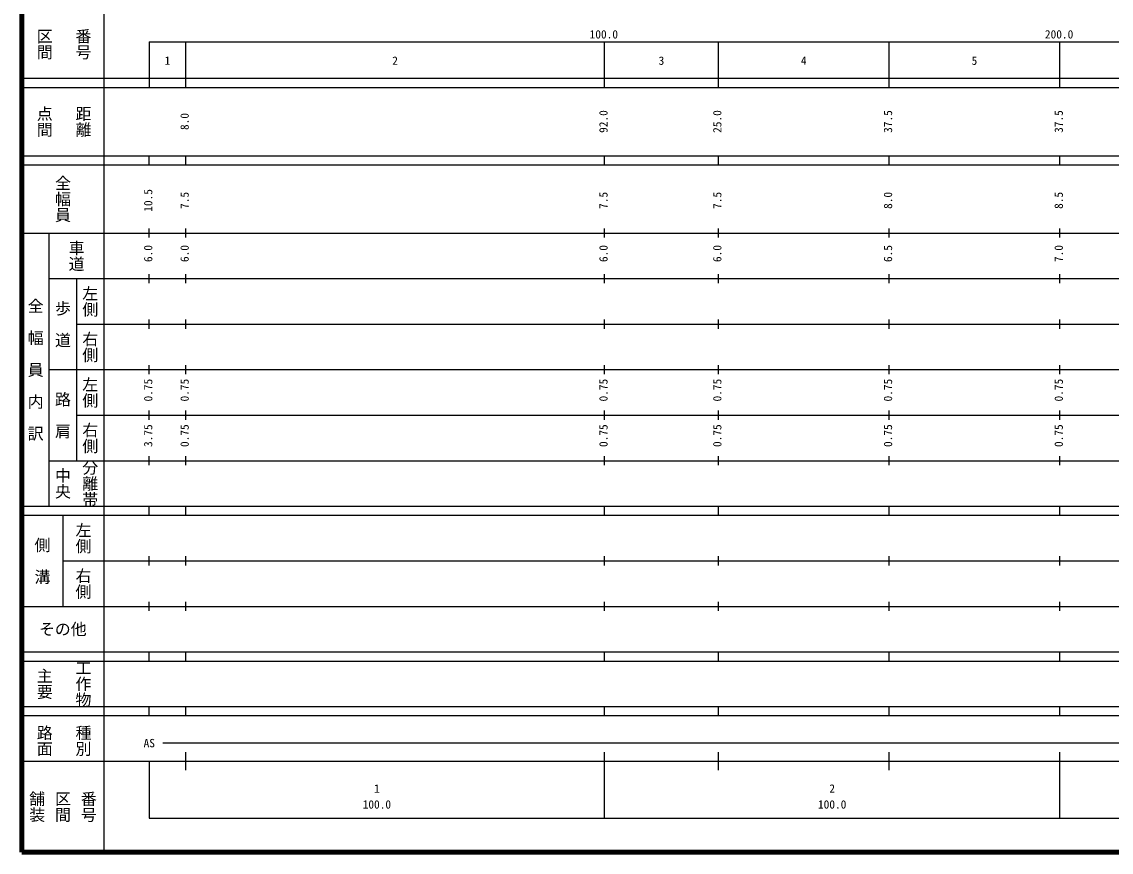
# Model space of a CAD drawing. Units: millimetres on the paper, enlarged 1000 times. Extents: x 40000 to 680000, y 20000 to 380000.
# Drawn here: x 40000 to 279292, y 20000 to 202409 of the extents above; entities that cross this region are included whole.
import ezdxf
from ezdxf.enums import TextEntityAlignment as Align

# ---------------------------------------------------------------- set-up
doc = ezdxf.new("R2010")
doc.units = ezdxf.units.MM
doc.header["$LTSCALE"] = 1000
doc.layers.add('M-TTL', color=2, linetype='Continuous', lineweight=140)
doc.layers.add('M-TTL-BAND', color=7, linetype='Continuous', lineweight=25)
doc.styles.add('@ＭＳ ゴシック', font='')
doc.styles.add('ＭＳ ゴシック', font='')
doc.styles.get('@ＭＳ ゴシック').set_extended_font_data('@MS Gothic')
doc.styles.get('ＭＳ ゴシック').set_extended_font_data('MS Gothic')

msp = doc.modelspace()

# ---------------------------------------------------------------- linework, layer by layer
at = {"layer": 'M-TTL'}
for p, q in [((40000, 380000), (40000, 20000)), ((40000, 20000), (680000, 20000))]:
    msp.add_line(p, q, dxfattribs=at)
at = {"layer": 'M-TTL-BAND'}
for p, q in [((58000, 370000), (58000, 20000)), ((68000, 198000), (579000, 198000)), ((68000, 198000), (68000, 188000)), ((76000, 188000), (76000, 198000)), ((168000, 188000), (168000, 198000)), ((193000, 188000), (193000, 198000)), ((230500, 188000), (230500, 198000)), ((268000, 188000), (268000, 198000)), ((40000, 190000), (579000, 190000)), ((40000, 188000), (579000, 188000)), ((40000, 173000), (579000, 173000)), ((68000, 171000), (68000, 173000)), ((76000, 171000), (76000, 173000)), ((168000, 171000), (168000, 173000)), ((193000, 171000), (193000, 173000)), ((230500, 171000), (230500, 173000)), ((268000, 171000), (268000, 173000)), ((40000, 171000), (579000, 171000)), ((40000, 156000), (579000, 156000)), ((46000, 96000), (46000, 156000)), ((68000, 155000), (68000, 157000)), ((76000, 155000), (76000, 157000)), ((168000, 155000), (168000, 157000)), ((193000, 155000), (193000, 157000)), ((230500, 155000), (230500, 157000)), ((268000, 155000), (268000, 157000)), ((46000, 146000), (579000, 146000)), ((52000, 146000), (52000, 106000)), ((68000, 145000), (68000, 147000)), ((76000, 145000), (76000, 147000)), ((168000, 145000), (168000, 147000)), ((193000, 145000), (193000, 147000)), ((230500, 145000), (230500, 147000)), ((268000, 145000), (268000, 147000)), ((68000, 135000), (68000, 137000)), ((76000, 135000), (76000, 137000)), ((168000, 135000), (168000, 137000)), ((193000, 135000), (193000, 137000)), ((230500, 135000), (230500, 137000)), ((268000, 135000), (268000, 137000)), ((52000, 136000), (579000, 136000)), ((68000, 125000), (68000, 127000)), ((76000, 125000), (76000, 127000)), ((168000, 125000), (168000, 127000)), ((193000, 125000), (193000, 127000)), ((230500, 125000), (230500, 127000)), ((268000, 125000), (268000, 127000)), ((46000, 126000), (579000, 126000)), ((52000, 116000), (579000, 116000)), ((68000, 115000), (68000, 117000)), ((76000, 115000), (76000, 117000)), ((168000, 115000), (168000, 117000)), ((193000, 115000), (193000, 117000)), ((230500, 115000), (230500, 117000)), ((268000, 115000), (268000, 117000)), ((46000, 106000), (579000, 106000)), ((68000, 105000), (68000, 107000)), ((76000, 105000), (76000, 107000)), ((168000, 105000), (168000, 107000)), ((193000, 105000), (193000, 107000)), ((230500, 105000), (230500, 107000)), ((268000, 105000), (268000, 107000)), ((40000, 96000), (579000, 96000)), ((68000, 94000), (68000, 96000)), ((76000, 94000), (76000, 96000)), ((168000, 94000), (168000, 96000)), ((193000, 94000), (193000, 96000)), ((230500, 94000), (230500, 96000)), ((268000, 94000), (268000, 96000)), ((40000, 94000), (579000, 94000)), ((49000, 94000), (49000, 74000)), ((49000, 84000), (579000, 84000)), ((68000, 83000), (68000, 85000)), ((76000, 83000), (76000, 85000)), ((168000, 83000), (168000, 85000)), ((193000, 83000), (193000, 85000)), ((230500, 83000), (230500, 85000)), ((268000, 83000), (268000, 85000)), ((68000, 73000), (68000, 75000)), ((76000, 73000), (76000, 75000)), ((168000, 73000), (168000, 75000)), ((193000, 73000), (193000, 75000)), ((230500, 73000), (230500, 75000)), ((268000, 73000), (268000, 75000)), ((40000, 74000), (579000, 74000)), ((40000, 64000), (579000, 64000)), ((68000, 62000), (68000, 64000)), ((76000, 62000), (76000, 64000)), ((168000, 62000), (168000, 64000)), ((193000, 62000), (193000, 64000)), ((230500, 62000), (230500, 64000)), ((268000, 62000), (268000, 64000)), ((40000, 62000), (579000, 62000)), ((40000, 52000), (579000, 52000)), ((68000, 50000), (68000, 52000)), ((76000, 50000), (76000, 52000)), ((168000, 50000), (168000, 52000)), ((193000, 50000), (193000, 52000)), ((230500, 50000), (230500, 52000)), ((268000, 50000), (268000, 52000)), ((40000, 50000), (579000, 50000)), ((71000, 44000), (565000, 44000)), ((76000, 38000), (76000, 42000)), ((168000, 27500), (168000, 42000)), ((193000, 38000), (193000, 42000)), ((230500, 38000), (230500, 42000)), ((268000, 27500), (268000, 42000)), ((40000, 40000), (579000, 40000)), ((68000, 40000), (68000, 27500)), ((68000, 27500), (579000, 27500))]:
    msp.add_line(p, q, dxfattribs=at)

# ---------------------------------------------------------------- texts
at = {"layer": 'M-TTL-BAND', "style": '@ＭＳ ゴシック'}
for s, p in [('区間', (45000, 197500)), ('番号', (53500, 197500)), ('点間', (45000, 180500)), ('距離', (53500, 180500)), ('全幅員', (49000, 163500)), ('車道', (52000, 151000)), ('左側', (55000, 141000)), ('全\u3000幅\u3000員\u3000内\u3000訳', (43000, 126000)), ('歩\u3000道', (49000, 136000)), ('右側', (55000, 131000)), ('左側', (55000, 121000)), ('路\u3000肩', (49000, 116000)), ('右側', (55000, 111000)), ('分離帯', (55000, 101000)), ('中央', (49000, 101000)), ('左側', (53500, 89000)), ('側\u3000溝', (44500, 84000)), ('右側', (53500, 79000)), ('主要', (45000, 57000)), ('工作物', (53500, 57000)), ('路面', (45000, 44500)), ('種別', (53500, 44500)), ('舗装', (43333, 30000)), ('区間', (49000, 30000)), ('番号', (54667, 30000))]:
    msp.add_text(s, height=2566, rotation=270, dxfattribs=at).set_placement(p, align=Align.MIDDLE_CENTER)
at = {"layer": 'M-TTL-BAND', "style": 'ＭＳ ゴシック'}
for s, p in [('100.0', (167844, 198195)), ('200.0', (267844, 198195)), ('1', (72000, 192405)), ('2', (122000, 192405)), ('3', (180500, 192405)), ('4', (211750, 192405)), ('5', (249250, 192405)), ('AS', (68000, 42500)), ('1', (118000, 32523)), ('2', (218000, 32523)), ('100.0', (118000, 29033)), ('100.0', (218000, 29033))]:
    msp.add_text(s, height=1833, dxfattribs=at).set_placement(p, align=Align.BOTTOM_CENTER)
for s, p in [('8.0', (77221, 180500)), ('92.0', (169221, 180500)), ('25.0', (194221, 180500)), ('37.5', (231721, 180500)), ('37.5', (269221, 180500)), ('10.5', (69221, 163174)), ('7.5', (77221, 163174)), ('7.5', (169221, 163174)), ('7.5', (194221, 163174)), ('8.0', (231721, 163174)), ('8.5', (269221, 163174)), ('6.0', (69221, 151500)), ('6.0', (77221, 151500)), ('6.0', (169221, 151500)), ('6.0', (194221, 151500)), ('6.5', (231721, 151500)), ('7.0', (269221, 151500)), ('0.75', (69221, 121500)), ('0.75', (77221, 121500)), ('0.75', (169221, 121500)), ('0.75', (194221, 121500)), ('0.75', (231721, 121500)), ('0.75', (269221, 121500)), ('3.75', (69221, 111500)), ('0.75', (77221, 111500)), ('0.75', (169221, 111500)), ('0.75', (194221, 111500)), ('0.75', (231721, 111500)), ('0.75', (269221, 111500))]:
    msp.add_text(s, height=1833, rotation=90, dxfattribs=at).set_placement(p, align=Align.BOTTOM_CENTER)
msp.add_text('その他', height=2566, dxfattribs=at).set_placement((49000, 69000), align=Align.MIDDLE_CENTER)

doc.saveas('drawing.dxf')
